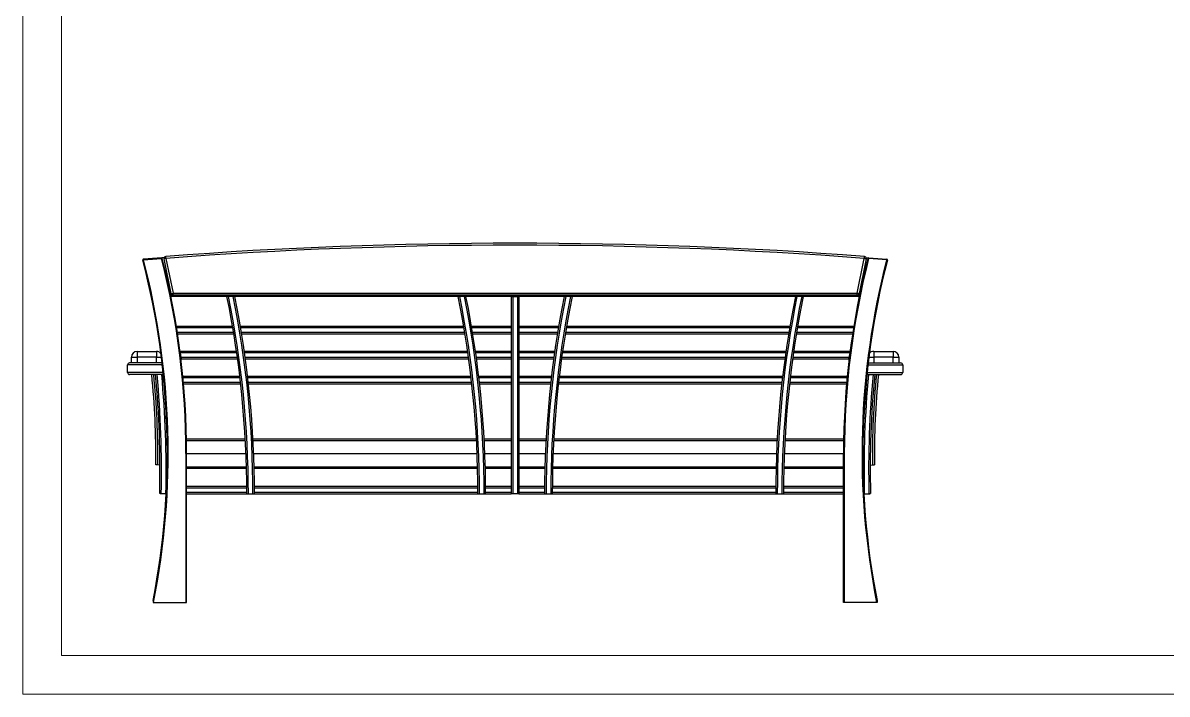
# Model space of a CAD drawing. Header units: millimetres. Extents: x 3058 to 8998, y -1361 to 2839.
# Drawn here: x 3058 to 6028, y -1361 to 382 of the extents above; entities that cross this region are included whole.
import ezdxf

# ---------------------------------------------------------------- set-up
doc = ezdxf.new("R2010")
doc.units = ezdxf.units.MM
doc.layers.add('tabelka', color=155, linetype='Continuous')

# ---------------------------------------------------------------- blocks, each defined once
blk = doc.blocks.new('tyl')
for p, q in [((-1195.7, -288.9), (-1242.3, -292.3)), ((-1242.1, -294.3), (-1195.5, -290.9)), ((-1188.9, -288.4), (-1194.2, -288.8)), ((-1194.2, -288.8), (-1194.1, -289.5)), ((-1170.6, -381.8), (-1189.1, -291.2)), ((-1184.2, -290.2), (-1165.7, -380.8)), ((610.1, -380.8), (628.7, -290.2)), ((633.6, -291.2), (615, -381.8)), ((633.4, -288.4), (638.7, -288.8)), ((638.7, -288.8), (638.5, -289.5)), ((686.6, -294.3), (640, -290.9)), ((640.1, -288.9), (686.7, -292.3)), ((-1171.7, -385.8), (-1167.5, -385.5)), ((615.7, -385.8), (-1171.3, -385.8)), ((-1171.3, -385.8), (-1171.3, -386.3)), ((-1165.7, -385.8), (-1165.7, -380.8)), ((-1165.7, -380.8), (610.1, -380.8)), ((610.1, -385.8), (610.1, -380.8)), ((616.2, -385.8), (611.9, -385.5)), ((615.7, -385.8), (615.7, -386.3)), ((615.7, -386.3), (-1171.3, -386.3)), ((-1171.3, -386.3), (-1171.3, -387.9)), ((615.7, -388.3), (-1171.2, -388.3)), ((-1021.7, -388.8), (-1171.1, -388.8)), ((-1009.4, -388.8), (-1021.7, -388.8)), ((-421.7, -388.8), (-1009.4, -388.8)), ((-409.4, -388.8), (-421.7, -388.8)), ((-285.7, -388.8), (-409.4, -388.8)), ((-287.8, -388.8), (-287.8, -901.8)), ((-285.7, -388.8), (-283.8, -388.8)), ((-283.8, -388.8), (-283.8, -901.8)), ((-283.8, -388.8), (-271.8, -388.8)), ((-271.8, -388.8), (-271.8, -901.8)), ((-271.8, -388.8), (-269.8, -388.8)), ((-148.1, -388.8), (-269.8, -388.8)), ((-267.8, -388.8), (-267.8, -901.8)), ((-133.9, -388.8), (-146.1, -388.8)), ((451.9, -388.8), (-133.9, -388.8)), ((466.1, -388.8), (453.9, -388.8)), ((615.6, -388.8), (466.1, -388.8)), ((615.7, -386.3), (615.7, -387.9)), ((-1011.2, -466.8), (-1156.9, -466.8)), ((-1010.5, -470.8), (-1156.2, -470.8)), ((-411.2, -466.8), (-990.9, -466.8)), ((-410.5, -470.8), (-990.2, -470.8)), ((-287.8, -466.8), (-390.9, -466.8)), ((-287.8, -470.8), (-390.2, -470.8)), ((-164.7, -466.8), (-267.8, -466.8)), ((-165.3, -470.8), (-267.8, -470.8)), ((434.7, -470.8), (-145.1, -470.8)), ((435.3, -466.8), (-144.4, -466.8)), ((600.7, -470.8), (454.9, -470.8)), ((601.3, -466.8), (455.6, -466.8)), ((-1008.5, -482.8), (-1154.3, -482.8)), ((-1007.8, -486.8), (-1153.7, -486.8)), ((-408.5, -482.8), (-988.2, -482.8)), ((-407.8, -486.8), (-987.6, -486.8)), ((-287.8, -482.8), (-388.2, -482.8)), ((-287.8, -486.8), (-387.6, -486.8)), ((-167.3, -482.8), (-267.8, -482.8)), ((-168, -486.8), (-267.8, -486.8)), ((432, -486.8), (-147.7, -486.8)), ((432.7, -482.8), (-147.1, -482.8)), ((598.2, -486.8), (452.3, -486.8)), ((598.8, -482.8), (452.9, -482.8)), ((-1258.8, -531.8), (-1258.8, -546.8)), ((-1258.8, -531.8), (-1208.8, -531.8)), ((-1208.8, -531.8), (-1208.8, -546.8)), ((-1000.9, -531.8), (-1147.3, -531.8)), ((-400.9, -531.8), (-980.7, -531.8)), ((-287.8, -531.8), (-380.7, -531.8)), ((-174.9, -531.8), (-267.8, -531.8)), ((425.1, -531.8), (-154.6, -531.8)), ((591.7, -531.8), (445.4, -531.8)), ((653.2, -531.8), (653.2, -546.8)), ((653.2, -531.8), (703.2, -531.8)), ((703.2, -531.8), (703.2, -546.8)), ((-1194.3, -561.8), (-1278.6, -561.8)), ((-1273.8, -546.8), (-1258.8, -546.8)), ((-1273.8, -561.8), (-1273.8, -546.8)), ((-1208.8, -546.8), (-1258.8, -546.8)), ((-1258.8, -546.8), (-1258.8, -561.8)), ((-1208.8, -561.8), (-1208.8, -546.8)), ((-1208.8, -546.8), (-1195.8, -546.8)), ((-1194, -561.8), (-1194.3, -561.8)), ((-1194, -562), (-1194.3, -562)), ((-1193.8, -567), (-1193.8, -563.9)), ((-1144.4, -547.8), (-1146.6, -535.8)), ((-1000.3, -535.8), (-1146.6, -535.8)), ((-998.6, -547.8), (-1144.4, -547.8)), ((-998.1, -551.8), (-1143.7, -551.8)), ((-400.3, -535.8), (-980.1, -535.8)), ((-398.6, -547.8), (-978.4, -547.8)), ((-398.1, -551.8), (-977.9, -551.8)), ((-287.8, -535.8), (-380.1, -535.8)), ((-287.8, -547.8), (-378.4, -547.8)), ((-287.8, -551.8), (-377.9, -551.8)), ((-175.4, -535.8), (-267.8, -535.8)), ((-177.1, -547.8), (-267.8, -547.8)), ((-177.7, -551.8), (-267.8, -551.8)), ((422.3, -551.8), (-157.5, -551.8)), ((422.9, -547.8), (-156.9, -547.8)), ((424.6, -535.8), (-155.2, -535.8)), ((588.2, -551.8), (442.5, -551.8)), ((588.9, -547.8), (443.1, -547.8)), ((591, -535.8), (444.8, -535.8)), ((591, -535.8), (588.9, -547.8)), ((638.2, -567), (638.2, -563.9)), ((638.8, -561.8), (638.5, -561.8)), ((638.5, -562), (638.8, -562)), ((638.8, -561.8), (723, -561.8)), ((640.3, -546.8), (653.2, -546.8)), ((653.2, -546.8), (653.2, -561.8)), ((703.2, -546.8), (653.2, -546.8)), ((703.2, -546.8), (718.2, -546.8)), ((703.2, -561.8), (703.2, -546.8)), ((718.2, -546.8), (718.2, -561.8)), ((-1283.8, -586.6), (-1283.8, -567)), ((-1193.8, -567), (-1283.8, -567)), ((-1191.7, -586.6), (-1283.8, -586.6)), ((-1191.2, -591.8), (-1278.6, -591.8)), ((-1193.8, -567), (-1191.7, -586.6)), ((635.6, -591.8), (723, -591.8)), ((636.2, -586.6), (638.2, -567)), ((636.2, -586.6), (728.2, -586.6)), ((638.2, -567), (728.2, -567)), ((728.2, -567), (728.2, -586.6)), ((-992.3, -596.8), (-1140, -596.8)), ((-991.8, -600.8), (-1139.6, -600.8)), ((-990.5, -612.8), (-1138.5, -612.8)), ((-990, -616.8), (-1138.1, -616.8)), ((-392.3, -596.8), (-972.2, -596.8)), ((-391.8, -600.8), (-971.7, -600.8)), ((-390.5, -612.8), (-970.3, -612.8)), ((-390, -616.8), (-969.9, -616.8)), ((-287.8, -596.8), (-372.2, -596.8)), ((-287.8, -600.8), (-371.7, -600.8)), ((-287.8, -612.8), (-370.3, -612.8)), ((-287.8, -616.8), (-369.9, -616.8)), ((-183.4, -596.8), (-267.8, -596.8)), ((-183.8, -600.8), (-267.8, -600.8)), ((-185.2, -612.8), (-267.8, -612.8)), ((-185.7, -616.8), (-267.8, -616.8)), ((414.3, -616.8), (-165.5, -616.8)), ((414.8, -612.8), (-165.1, -612.8)), ((416.2, -600.8), (-163.7, -600.8)), ((416.6, -596.8), (-163.2, -596.8)), ((582.6, -616.8), (434.5, -616.8)), ((582.9, -612.8), (434.9, -612.8)), ((584, -600.8), (436.3, -600.8)), ((584.4, -596.8), (436.8, -596.8)), ((-1130.6, -758.8), (-978.2, -758.8)), ((-977.9, -763.8), (-1130.5, -763.8)), ((-958.2, -758.8), (-378.2, -758.8)), ((-377.9, -763.8), (-957.9, -763.8)), ((-358.2, -758.8), (-287.8, -758.8)), ((-287.8, -763.8), (-357.9, -763.8)), ((-267.8, -758.8), (-197.4, -758.8)), ((-197.7, -763.8), (-267.8, -763.8)), ((402.3, -763.8), (-177.6, -763.8)), ((-177.4, -758.8), (402.6, -758.8)), ((575, -763.8), (422.4, -763.8)), ((422.6, -758.8), (575.1, -758.8)), ((-1132.3, -796.8), (-1132.3, -1183.8)), ((-1130.3, -796.8), (-976.4, -796.8)), ((-1130.3, -1183.8), (-1130.3, -796.8)), ((-956.3, -796.8), (-376.4, -796.8)), ((-356.3, -796.8), (-287.8, -796.8)), ((-267.8, -796.8), (-199.2, -796.8)), ((-179.2, -796.8), (400.8, -796.8)), ((420.8, -796.8), (574.7, -796.8)), ((574.7, -1183.8), (574.7, -796.8)), ((576.7, -796.8), (576.7, -1183.8)), ((-1199.5, -827), (-1205.3, -826.9)), ((644, -827), (649.8, -826.9)), ((-1130.3, -831.8), (-975.2, -831.8)), ((-1130.3, -834.8), (-975.1, -834.8)), ((-955.2, -831.8), (-375.2, -831.8)), ((-955.1, -834.8), (-375.1, -834.8)), ((-355.2, -831.8), (-287.8, -831.8)), ((-355.1, -834.8), (-287.8, -834.8)), ((-267.8, -831.8), (-200.4, -831.8)), ((-267.8, -834.8), (-200.5, -834.8)), ((-180.4, -831.8), (399.6, -831.8)), ((-180.4, -834.8), (399.5, -834.8)), ((419.6, -831.8), (574.7, -831.8)), ((419.6, -834.8), (574.7, -834.8)), ((-1130.3, -881.8), (-974.3, -881.8)), ((-1130.3, -885.8), (-974.3, -885.8)), ((-954.3, -881.8), (-374.3, -881.8)), ((-954.3, -885.8), (-374.3, -885.8)), ((-354.3, -881.8), (-287.8, -881.8)), ((-354.3, -885.8), (-287.8, -885.8)), ((-267.8, -881.8), (-201.2, -881.8)), ((-267.8, -885.8), (-201.3, -885.8)), ((-181.3, -885.8), (398.7, -885.8)), ((-181.2, -881.8), (398.8, -881.8)), ((418.7, -885.8), (574.7, -885.8)), ((418.8, -881.8), (574.7, -881.8)), ((-1184.3, -901.7), (-1196.3, -901.4)), ((-1130.3, -897.8), (-974.2, -897.8)), ((-1130.3, -901.8), (-974.2, -901.8)), ((-974.2, -901.8), (-970.2, -901.8)), ((-970.2, -901.8), (-958.2, -901.8)), ((-958.2, -901.8), (-954.2, -901.8)), ((-954.2, -897.8), (-374.2, -897.8)), ((-954.2, -901.8), (-374.2, -901.8)), ((-374.2, -901.8), (-370.2, -901.8)), ((-370.2, -901.8), (-358.2, -901.8)), ((-358.2, -901.8), (-354.2, -901.8)), ((-354.2, -897.8), (-287.8, -897.8)), ((-354.2, -901.8), (-287.8, -901.8)), ((-283.8, -901.8), (-287.8, -901.8)), ((-271.8, -901.8), (-283.8, -901.8)), ((-267.8, -901.8), (-271.8, -901.8)), ((-267.8, -897.8), (-201.3, -897.8)), ((-267.8, -901.8), (-201.3, -901.8)), ((-201.3, -901.8), (-197.3, -901.8)), ((-197.3, -901.8), (-185.3, -901.8)), ((-185.3, -901.8), (-181.3, -901.8)), ((-181.3, -897.8), (398.7, -897.8)), ((-181.3, -901.8), (398.7, -901.8)), ((398.7, -901.8), (402.7, -901.8)), ((402.7, -901.8), (414.7, -901.8)), ((414.7, -901.8), (418.7, -901.8)), ((418.7, -897.8), (574.7, -897.8)), ((418.7, -901.8), (574.7, -901.8)), ((628.7, -901.7), (640.7, -901.4)), ((-1217, -1177.4), (-1217.3, -1178.8)), ((-1216.2, -1183.8), (-1132.3, -1183.8)), ((-1132.3, -1183.8), (-1130.3, -1183.8)), ((576.7, -1183.8), (574.7, -1183.8)), ((660.7, -1183.8), (576.7, -1183.8)), ((661.5, -1177.4), (661.7, -1178.8))]:
    blk.add_line(p, q)
at = {"flags": 128}
for points in [[(-1242.1, -294.3), (-1242.5, -294.4), (-1242.9, -294.5), (-1243.2, -294.6), (-1243.5, -294.6), (-1243.7, -294.7), (-1243.9, -294.8), (-1244, -294.8), (-1244.1, -294.8)], [(-1242.1, -294.3), (-1242.2, -293.9), (-1242.2, -293.5), (-1242.2, -293.2), (-1242.2, -292.9), (-1242.2, -292.6), (-1242.3, -292.5), (-1242.3, -292.3), (-1242.3, -292.3)], [(-1195.5, -290.9), (-1195.5, -290.5), (-1195.6, -290.1), (-1195.6, -289.8), (-1195.6, -289.5), (-1195.6, -289.2), (-1195.7, -289), (-1195.7, -288.9), (-1195.7, -288.9)], [(-1195.5, -290.9), (-1195.1, -290.8), (-1194.8, -290.7), (-1194.4, -290.6), (-1194.1, -290.5), (-1193.9, -290.5), (-1193.7, -290.4), (-1193.6, -290.4), (-1193.6, -290.4)], [(-1184.2, -290.2), (-1185.2, -290.4), (-1186.1, -290.6), (-1187, -290.7), (-1187.7, -290.9), (-1188.3, -291), (-1188.8, -291.1), (-1189, -291.2), (-1189.1, -291.2)], [(-1184.2, -290.2), (-1184.3, -289.2), (-1184.4, -288.3), (-1184.4, -287.4), (-1184.5, -286.7), (-1184.5, -286), (-1184.6, -285.6), (-1184.6, -285.3), (-1184.6, -285.2)], [(628.7, -290.2), (628.8, -289.2), (628.8, -288.3), (628.9, -287.4), (629, -286.7), (629, -286), (629, -285.6), (629.1, -285.3), (629.1, -285.2)], [(628.7, -290.2), (629.6, -290.4), (630.6, -290.6), (631.4, -290.7), (632.2, -290.9), (632.8, -291), (633.2, -291.1), (633.5, -291.2), (633.6, -291.2)], [(640, -290.9), (639.6, -290.8), (639.2, -290.7), (638.9, -290.6), (638.6, -290.5), (638.4, -290.5), (638.2, -290.4), (638.1, -290.4), (638, -290.4)], [(640, -290.9), (640, -290.5), (640, -290.1), (640.1, -289.8), (640.1, -289.5), (640.1, -289.2), (640.1, -289), (640.1, -288.9), (640.1, -288.9)], [(686.6, -294.3), (686.6, -293.9), (686.6, -293.5), (686.7, -293.2), (686.7, -292.9), (686.7, -292.6), (686.7, -292.5), (686.7, -292.3), (686.7, -292.3)], [(686.6, -294.3), (687, -294.4), (687.3, -294.5), (687.7, -294.6), (688, -294.6), (688.2, -294.7), (688.4, -294.8), (688.5, -294.8), (688.5, -294.8)], [(-1170.6, -381.8), (-1170.5, -381.8), (-1170.2, -381.7), (-1169.8, -381.6), (-1169.2, -381.5), (-1168.4, -381.4), (-1167.6, -381.2), (-1166.6, -381), (-1165.7, -380.8)], [(615, -381.8), (615, -381.8), (614.7, -381.7), (614.2, -381.6), (613.6, -381.5), (612.9, -381.4), (612, -381.2), (611.1, -381), (610.1, -380.8)], [(-1147.3, -531.8), (-1147.3, -531.9), (-1147.2, -532.1), (-1147.2, -532.4), (-1147.1, -532.8), (-1147, -533.2), (-1146.9, -533.8), (-1146.8, -534.4), (-1146.7, -535.1), (-1146.6, -535.8)], [(591, -535.8), (591.2, -535), (591.3, -534.3), (591.4, -533.6), (591.5, -533), (591.6, -532.5), (591.7, -532.1), (591.7, -531.9), (591.7, -531.8)], [(-1193.8, -567), (-1193.9, -566.1), (-1194, -565.2), (-1194.1, -564.4), (-1194.1, -563.7), (-1194.2, -563), (-1194.3, -562.5), (-1194.3, -562.1), (-1194.3, -561.9), (-1194.3, -561.8)], [(-1194.1, -562), (-1194, -561.9), (-1194, -561.9)], [(-1144.4, -547.8), (-1144.3, -548.6), (-1144.2, -549.3), (-1144.1, -550), (-1144, -550.6), (-1143.9, -551.1), (-1143.8, -551.5), (-1143.8, -551.7), (-1143.7, -551.8)], [(588.2, -551.8), (588.2, -551.7), (588.3, -551.5), (588.3, -551.1), (588.4, -550.6), (588.5, -550), (588.6, -549.3), (588.8, -548.6), (588.9, -547.8)], [(638.8, -561.8), (638.8, -561.9), (638.7, -562.1), (638.7, -562.5), (638.7, -563), (638.6, -563.7), (638.5, -564.4), (638.4, -565.2), (638.3, -566.1), (638.2, -567)], [(638.6, -562), (638.5, -561.9), (638.5, -561.9)], [(-1191.2, -591.8), (-1191.2, -591.7), (-1191.2, -591.4), (-1191.3, -590.9), (-1191.3, -590.3), (-1191.4, -589.5), (-1191.5, -588.6), (-1191.6, -587.6), (-1191.7, -586.6)], [(636.2, -586.6), (636.1, -587.5), (636, -588.4), (635.9, -589.2), (635.8, -590), (635.8, -590.6), (635.7, -591.1), (635.7, -591.5), (635.6, -591.7), (635.6, -591.8)], [(-1130.3, -796.8), (-1130.3, -796.8), (-1130.4, -796.8), (-1130.6, -796.8), (-1130.9, -796.8), (-1131.2, -796.8), (-1131.5, -796.8), (-1131.9, -796.8), (-1132.3, -796.8)], [(574.7, -796.8), (574.8, -796.8), (574.9, -796.8), (575.1, -796.8), (575.3, -796.8), (575.6, -796.8), (576, -796.8), (576.3, -796.8), (576.7, -796.8)], [(-1205.3, -826.9), (-1206.3, -826.9), (-1207.3, -826.9), (-1208.2, -826.8), (-1209, -826.8), (-1209.6, -826.8), (-1210.1, -826.8), (-1210.4, -826.8), (-1210.5, -826.8)], [(649.8, -826.9), (650.8, -826.9), (651.7, -826.9), (652.6, -826.8), (653.4, -826.8), (654.1, -826.8), (654.6, -826.8), (654.9, -826.8), (655, -826.8)], [(-1196.3, -901.4), (-1197, -901.4), (-1197.8, -901.4), (-1198.5, -901.4), (-1199.1, -901.3), (-1199.6, -901.3), (-1200, -901.3), (-1200.2, -901.3), (-1200.3, -901.3)], [(-1183.1, -901.7), (-1183.5, -901.7), (-1184.3, -901.7)], [(627.5, -901.7), (627.9, -901.7), (628.7, -901.7)], [(640.7, -901.4), (641.5, -901.4), (642.3, -901.4), (642.9, -901.4), (643.6, -901.3), (644, -901.3), (644.4, -901.3), (644.6, -901.3), (644.7, -901.3)]]:
    blk.add_lwpolyline(points, dxfattribs=at)
for centre, radius, start, end in [((-277.8, -12227.1), 11976.3, 85.65741, 94.34259), ((-277.8, -12227.1), 11971.3, 85.65741, 94.34259), ((-1242.1, -294.3), 2, 94.21, 194.5098), ((-3180.3, -795.9), 2000, 348.9618, 14.5098), ((-3180.3, -795.9), 2002, 348.8272, 14.5098), ((-1195.5, -290.9), 2, 14.2761, 94.21), ((-3180.3, -795.9), 2048, 359.9741, 14.2761), ((-3180.3, -795.9), 2050, 359.9741, 14.2761), ((-1184.2, -290.2), 5, 94.3426, 191.5641), ((2624.7, -795.9), 2050, 165.7239, 180.0259), ((2624.7, -795.9), 2048, 165.7239, 180.0259), ((2624.7, -795.9), 2002, 165.4902, 191.1728), ((2624.7, -795.9), 2000, 165.4902, 191.0382), ((628.7, -290.2), 5, 348.4359, 85.6574), ((640, -290.9), 2, 85.79, 165.7239), ((686.6, -294.3), 2, 345.4902, 85.79), ((-1165.7, -380.8), 5, 191.5641, 270), ((610.1, -380.8), 5, 270, 348.4359), ((-3554.2, -901.8), 2580, 0, 11.469), ((-3554.2, -901.8), 2584, 0, 11.451), ((-3554.2, -901.8), 2596, 0, 11.3973), ((-3554.2, -901.8), 2600, 0, 11.3796), ((-2954.2, -901.8), 2580, 0, 11.469), ((-2954.2, -901.8), 2584, 0, 11.451), ((-2954.2, -901.8), 2596, 0, 11.3973), ((-2954.2, -901.8), 2600, 0, 11.3796), ((2398.7, -901.8), 2600, 168.6204, 180), ((2398.7, -901.8), 2596, 168.6027, 180), ((2398.7, -901.8), 2584, 168.549, 180), ((2398.7, -901.8), 2580, 168.531, 180), ((2998.7, -901.8), 2600, 168.6204, 180), ((2998.7, -901.8), 2596, 168.6027, 180), ((2998.7, -901.8), 2584, 168.549, 180), ((2998.7, -901.8), 2580, 168.531, 180), ((-1258.8, -546.8), 15, 90, 180), ((-1208.8, -546.8), 15, 38.525, 90), ((653.2, -546.8), 15, 90, 141.475), ((703.2, -546.8), 15, 0, 90), ((-1278.6, -567), 5.2, 90, 180), ((723, -567), 5.2, 0, 90), ((-1278.6, -586.6), 5.2, 180, 270), ((-3180.3, -796.8), 1970, 359.1275, 5.9731), ((-3180.3, -796.8), 1975.2, 359.1275, 5.9573), ((-3779.5, -837.4), 2580, 358.581, 5.4628), ((-3779.5, -837.4), 2584, 358.581, 5.4543), ((-3779.5, -837.4), 2596, 358.581, 5.429), ((-3180.3, -796.8), 2000, 1.0124, 6.6609), ((-3779.5, -837.4), 2600, 1.6441, 5.9699), ((2624.7, -796.8), 2000, 173.3391, 178.9876), ((3223.9, -837.4), 2600, 174.0301, 178.3559), ((3223.9, -837.4), 2596, 174.571, 181.419), ((3223.9, -837.4), 2584, 174.5457, 181.419), ((3223.9, -837.4), 2580, 174.5372, 181.419), ((2624.7, -796.8), 1975.2, 174.0427, 180.8725), ((2624.7, -796.8), 1970, 174.0269, 180.8725), ((723, -586.6), 5.2, 270, 0)]:
    blk.add_arc(centre, radius, start, end)
for points, knots in [([(-1021.7, -388.8), (-1022.1, -388.8), (-1022.9, -388.8), (-1024.1, -388.8), (-1025.1, -388.8), (-1025.7, -388.8), (-1025.7, -388.8), (-1025.7, -388.8)], [0, 0, 0, 0, 0.190357, 0.411329, 0.629956, 0.844458, 1, 1, 1, 1]), ([(-1005.3, -388.8), (-1005.4, -388.8), (-1005.4, -388.8), (-1006, -388.8), (-1006.7, -388.8), (-1007.8, -388.8), (-1008.8, -388.8), (-1009.3, -388.8), (-1009.4, -388.8)], [0, 0, 0, 0, 0.185077, 0.393623, 0.518838, 0.736834, 0.954744, 1, 1, 1, 1]), ([(-421.7, -388.8), (-422.1, -388.8), (-422.9, -388.8), (-424.1, -388.8), (-425.1, -388.8), (-425.7, -388.8), (-425.7, -388.8), (-425.7, -388.8)], [0, 0, 0, 0, 0.190361, 0.411333, 0.629957, 0.844459, 1, 1, 1, 1]), ([(-405.3, -388.8), (-405.4, -388.8), (-405.4, -388.8), (-406, -388.8), (-406.7, -388.8), (-407.8, -388.8), (-408.8, -388.8), (-409.3, -388.8), (-409.4, -388.8)], [0, 0, 0, 0, 0.185077, 0.39362, 0.518835, 0.736839, 0.954739, 1, 1, 1, 1]), ([(-146.1, -388.8), (-146.4, -388.8), (-147.2, -388.8), (-148.4, -388.8), (-149.4, -388.8), (-150.1, -388.8), (-150.2, -388.8), (-150.2, -388.8)], [0, 0, 0, 0, 0.144789, 0.36586, 0.585124, 0.80053, 1, 1, 1, 1]), ([(-129.8, -388.8), (-129.8, -388.8), (-129.9, -388.8), (-130.2, -388.8), (-130.9, -388.8), (-131.8, -388.8), (-132.9, -388.8), (-133.6, -388.8), (-133.9, -388.8)], [0, 0, 0, 0, 0.1153997, 0.3236031, 0.4479079, 0.6646476, 0.8812733, 1, 1, 1, 1]), ([(453.9, -388.8), (453.6, -388.8), (452.8, -388.8), (451.6, -388.8), (450.6, -388.8), (449.9, -388.8), (449.8, -388.8), (449.8, -388.8)], [0, 0, 0, 0, 0.144786, 0.365855, 0.585125, 0.80053, 1, 1, 1, 1]), ([(470.2, -388.8), (470.2, -388.8), (470.1, -388.8), (469.8, -388.8), (469.1, -388.8), (468.2, -388.8), (467.1, -388.8), (466.4, -388.8), (466.1, -388.8)], [0, 0, 0, 0, 0.115401, 0.323605, 0.447906, 0.664653, 0.881273, 1, 1, 1, 1]), ([(-1217.3, -1178.8), (-1217.3, -1178.8), (-1217.3, -1178.8), (-1217.3, -1179), (-1217.3, -1179.4), (-1217.3, -1181), (-1217.3, -1182.6), (-1217.3, -1183.8)], [0, 0, 0, 0, 0.025694, 0.059191, 0.119595, 0.315864, 1, 1, 1, 1]), ([(-1217.3, -1183.8), (-1217.1, -1183.8), (-1216.7, -1183.8), (-1216.4, -1183.8), (-1216.2, -1183.8)], [0, 0, 0, 0, 0.628161, 1, 1, 1, 1]), ([(661.7, -1183.8), (661.5, -1183.8), (661.2, -1183.8), (660.8, -1183.8), (660.7, -1183.8)], [0, 0, 0, 0, 0.628161, 1, 1, 1, 1]), ([(661.7, -1178.8), (661.7, -1178.8), (661.7, -1178.8), (661.7, -1179), (661.7, -1179.4), (661.7, -1181), (661.7, -1182.6), (661.7, -1183.8)], [0, 0, 0, 0, 0.025694, 0.059191, 0.119595, 0.315864, 1, 1, 1, 1])]:
    blk.add_open_spline(points, degree=3, knots=knots)

msp = doc.modelspace()

# ---------------------------------------------------------------- linework, layer by layer
at = {"layer": 'tabelka', "lineweight": 5}
for points in [[(3057.56, 2838.7), (8997.56, 2838.7), (8997.56, -1361.3), (3057.56, -1361.3)], [(3157.56, 2738.7), (8897.56, 2738.7), (8897.56, -1261.3), (3157.56, -1261.3)]]:
    msp.add_lwpolyline(points, close=True, dxfattribs=at)

# ---------------------------------------------------------------- block references
msp.add_blockref('tyl', (4612.95, 60.81))

doc.saveas('drawing.dxf')
